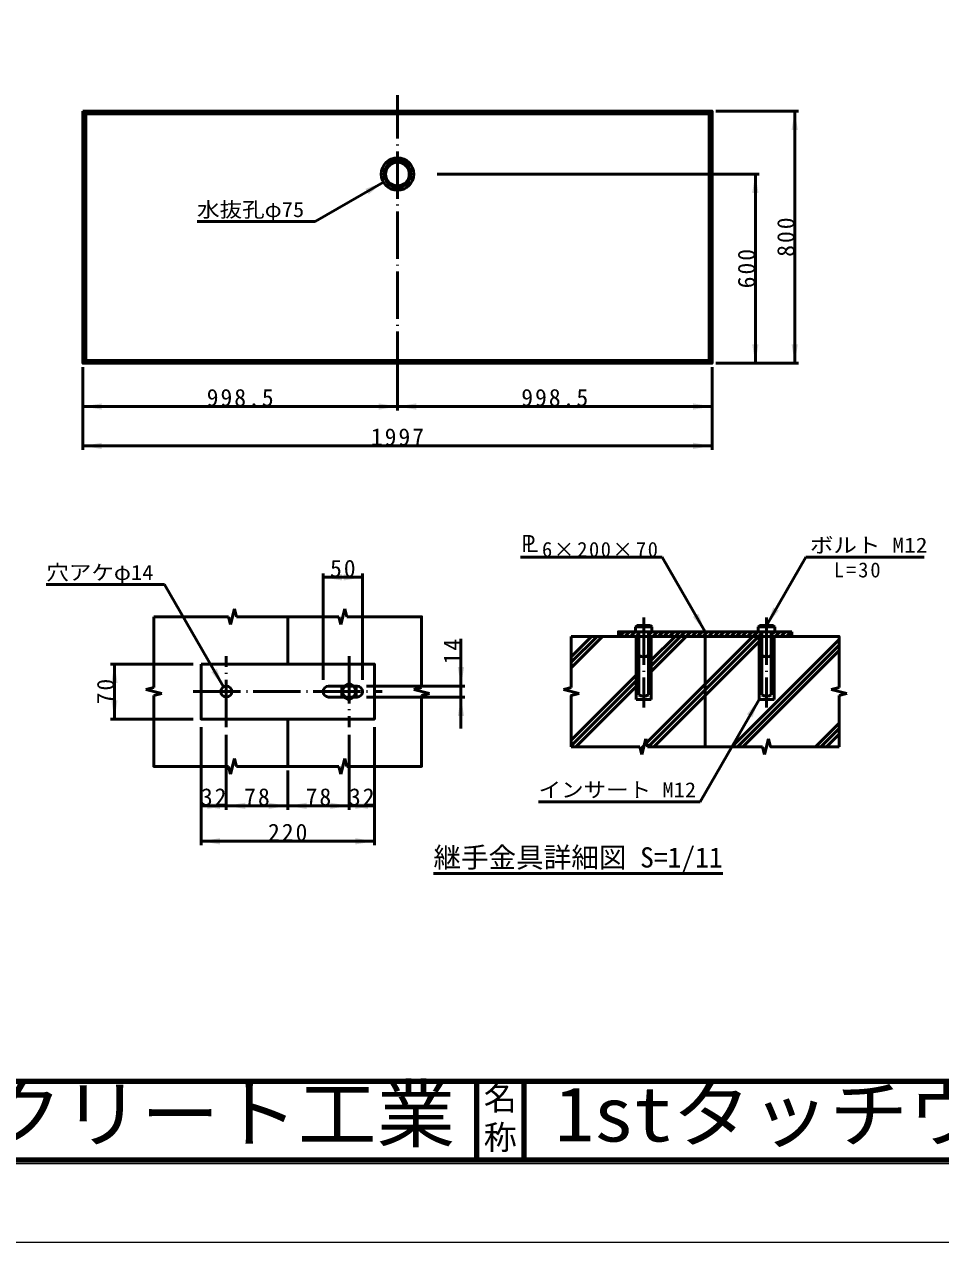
# Model space of a CAD drawing. Units: millimetres, scale not verified, with parts at other scales. Extents: x -2102 to 2102, y -1485 to 1485.
# Drawn here: x -1127 to 37, y -1485 to 61 of the extents above; entities that cross this region are included whole.
import ezdxf
from ezdxf.enums import TextEntityAlignment as Align

# ---------------------------------------------------------------- set-up
doc = ezdxf.new("R2010")
doc.units = ezdxf.units.MM
doc.header["$LTSCALE"] = 5
doc.linetypes.add('DASHED', pattern=[7.5, 6, -1.5])
doc.linetypes.add('LONG_DASHED_DOTTED', pattern=[15.25, 12, -1.5, 0.25, -1.5])
doc.layers.add('0-0_V-nasSTD', color=7, linetype='Continuous', lineweight=50)
doc.layers.add('0-1_0', color=7, linetype='Continuous', lineweight=100)
doc.styles.add('ＭＳ ゴシック', font='')
doc.styles.get('ＭＳ ゴシック').set_extended_font_data('MS Gothic')

msp = doc.modelspace()

# ---------------------------------------------------------------- linework, layer by layer
at = {"layer": '0-0_V-nasSTD', "linetype": 'LONG_DASHED_DOTTED'}
for p, q in [((-653.025, -388.813), (-653.025, -28.813)), ((-340.381, -691.618), (-340.381, -805.618)), ((-184.381, -691.618), (-184.381, -805.618)), ((-870.381, -830.618), (-870.381, -740.618)), ((-714.381, -740.618), (-714.381, -830.618)), ((-912.381, -785.618), (-672.381, -785.618))]:
    msp.add_line(p, q, dxfattribs=at)
at = {"layer": '0-0_V-nasSTD'}
for p, q in [((-1052.425, -48.813), (-1048.825, -52.413)), ((-1048.825, -52.413), (-1048.825, -365.213)), ((-257.225, -52.413), (-1048.825, -52.413)), ((-257.225, -52.413), (-253.625, -48.813)), ((-257.225, -365.213), (-257.225, -52.413)), ((-143.625, -48.813), (-248.625, -48.813)), ((-148.625, -48.813), (-148.625, -368.813)), ((-757.468, -189.113), (-670.865, -139.113)), ((-193.625, -128.813), (-602.625, -128.813)), ((-198.625, -128.813), (-198.625, -368.813)), ((-907.468, -189.113), (-757.468, -189.113)), ((-1048.825, -365.213), (-1052.425, -368.813)), ((-1048.825, -365.213), (-257.225, -365.213)), ((-257.225, -365.213), (-253.625, -368.813)), ((-143.625, -368.813), (-248.625, -368.813)), ((-1052.425, -373.813), (-1052.425, -478.813)), ((-653.025, -373.813), (-653.025, -428.813)), ((-253.625, -373.813), (-253.625, -478.813)), ((-1052.425, -423.813), (-653.025, -423.813)), ((-653.025, -423.813), (-253.625, -423.813)), ((-1052.425, -473.813), (-253.625, -473.813)), ((-496.999, -615.015), (-316.999, -615.015)), ((-316.999, -615.015), (-262.381, -709.618)), ((-134.381, -615.015), (-184.381, -701.618)), ((-134.381, -615.015), (15.619, -615.015)), ((-747.381, -635.618), (-747.381, -770.618)), ((-747.381, -640.618), (-697.381, -640.618)), ((-697.381, -635.618), (-697.381, -770.618)), ((-1098.881, -649.652), (-948.881, -649.652)), ((-873.881, -779.555), (-948.881, -649.652)), ((-962.381, -690.618), (-867.381, -690.618)), ((-962.381, -780.618), (-962.381, -690.618)), ((-867.381, -690.618), (-864.881, -700.618)), ((-859.881, -680.618), (-864.881, -700.618)), ((-859.881, -680.618), (-857.381, -690.618)), ((-857.381, -690.618), (-727.381, -690.618)), ((-792.381, -690.618), (-792.381, -750.618)), ((-727.381, -690.618), (-724.881, -700.618)), ((-719.881, -680.618), (-724.881, -700.618)), ((-719.881, -680.618), (-717.381, -690.618)), ((-371.321, -715.618), (-365.321, -709.618)), ((-364.25, -715.618), (-358.25, -709.618)), ((-357.179, -715.618), (-351.179, -709.618)), ((-348.881, -701.618), (-350.881, -703.618)), ((-329.881, -703.618), (-350.881, -703.618)), ((-331.881, -701.618), (-348.881, -701.618)), ((-346.381, -739.618), (-346.381, -709.618)), ((-329.966, -709.618), (-334.381, -714.032)), ((-334.381, -709.618), (-334.381, -739.618)), ((-331.881, -701.618), (-329.881, -703.618)), ((-328.895, -715.618), (-322.895, -709.618)), ((-321.824, -715.618), (-315.824, -709.618)), ((-314.753, -715.618), (-308.753, -709.618)), ((-307.682, -715.618), (-301.682, -709.618)), ((-300.611, -715.618), (-294.611, -709.618)), ((-293.54, -715.618), (-287.54, -709.618)), ((-286.469, -715.618), (-280.469, -709.618)), ((-279.397, -715.618), (-273.397, -709.618)), ((-272.326, -715.618), (-266.326, -709.618)), ((-259.255, -709.618), (-262.381, -712.743)), ((-258.184, -715.618), (-252.184, -709.618)), ((-251.113, -715.618), (-245.113, -709.618)), ((-244.042, -715.618), (-238.042, -709.618)), ((-236.971, -715.618), (-230.971, -709.618)), ((-229.9, -715.618), (-223.9, -709.618)), ((-222.829, -715.618), (-216.829, -709.618)), ((-215.758, -715.618), (-209.758, -709.618)), ((-208.687, -715.618), (-202.687, -709.618)), ((-201.616, -715.618), (-195.616, -709.618)), ((-192.881, -701.618), (-194.881, -703.618)), ((-173.881, -703.618), (-194.881, -703.618)), ((-175.881, -701.618), (-192.881, -701.618)), ((-190.381, -739.618), (-190.381, -709.618)), ((-174.402, -709.618), (-178.381, -713.596)), ((-178.381, -709.618), (-178.381, -739.618)), ((-175.881, -701.618), (-173.881, -703.618)), ((-173.331, -715.618), (-167.331, -709.618)), ((-166.26, -715.618), (-160.26, -709.618)), ((-159.189, -715.618), (-153.189, -709.618)), ((-152.381, -709.618), (-152.381, -715.618)), ((-572.381, -778.618), (-572.381, -718.618)), ((-432.381, -715.618), (-432.381, -780.618)), ((-406.677, -715.618), (-432.381, -741.322)), ((-399.606, -715.618), (-432.381, -748.393)), ((-392.535, -715.618), (-432.381, -755.464)), ((-350.108, -715.618), (-346.381, -711.89)), ((-349.881, -795.618), (-349.881, -715.618)), ((-201.616, -715.618), (-336.628, -850.63)), ((-194.545, -715.618), (-334.545, -855.618)), ((-330.881, -795.618), (-330.881, -715.618)), ((-300.611, -715.618), (-330.881, -745.888)), ((-293.54, -715.618), (-330.881, -752.959)), ((-286.469, -715.618), (-330.881, -760.03)), ((-327.474, -855.618), (-193.881, -722.025)), ((-265.255, -715.618), (-262.381, -712.743)), ((-262.381, -715.618), (-262.381, -855.618)), ((-228.479, -855.618), (-92.381, -719.52)), ((-221.408, -855.618), (-92.381, -726.591)), ((-194.545, -715.618), (-190.381, -711.454)), ((-193.881, -795.618), (-193.881, -715.618)), ((-174.881, -795.618), (-174.881, -715.618)), ((-346.381, -789.618), (-346.381, -739.618)), ((-334.381, -789.618), (-334.381, -739.618)), ((-214.336, -855.618), (-92.381, -733.662)), ((-190.381, -789.618), (-190.381, -739.618)), ((-178.381, -789.618), (-178.381, -739.618)), ((-1017.381, -750.618), (-912.381, -750.618)), ((-1012.381, -820.618), (-1012.381, -750.618)), ((-370.611, -785.618), (-349.881, -764.888)), ((-363.54, -785.618), (-349.881, -771.959)), ((-972.381, -783.118), (-962.381, -780.618)), ((-972.381, -783.118), (-952.381, -788.118)), ((-962.381, -790.618), (-952.381, -788.118)), ((-740.381, -778.618), (-720.443, -778.618)), ((-708.318, -778.618), (-704.381, -778.618)), ((-567.381, -778.618), (-692.381, -778.618)), ((-632.381, -783.118), (-622.381, -780.618)), ((-632.381, -783.118), (-612.381, -788.118)), ((-622.381, -790.618), (-612.381, -788.118)), ((-572.381, -792.618), (-572.381, -778.618)), ((-442.381, -783.118), (-432.381, -780.618)), ((-442.381, -783.118), (-422.381, -788.118)), ((-370.611, -785.618), (-432.381, -847.388)), ((-363.54, -785.618), (-432.381, -854.459)), ((-432.381, -790.618), (-422.381, -788.118)), ((-356.469, -785.618), (-426.469, -855.618)), ((-356.469, -785.618), (-349.881, -779.03)), ((-102.381, -783.118), (-92.381, -780.618)), ((-102.381, -783.118), (-82.381, -788.118)), ((-92.381, -790.618), (-82.381, -788.118)), ((-83.469, -788.39), (-83.034, -787.954)), ((-720.443, -792.618), (-740.381, -792.618)), ((-704.381, -792.618), (-708.318, -792.618)), ((-567.381, -792.618), (-692.381, -792.618)), ((-572.381, -832.618), (-572.381, -792.618)), ((-432.112, -790.55), (-432.381, -790.819)), ((-432.381, -790.618), (-432.381, -855.618)), ((-330.881, -795.618), (-349.881, -795.618)), ((-268.881, -925.521), (-193.881, -795.618)), ((-174.881, -795.618), (-193.881, -795.618)), ((-92.381, -790.618), (-92.381, -855.618)), ((-1017.381, -820.618), (-912.381, -820.618)), ((-902.381, -830.618), (-902.381, -980.618)), ((-792.381, -820.618), (-792.381, -880.618)), ((-682.381, -830.618), (-682.381, -980.618)), ((-122.413, -855.618), (-92.381, -825.586)), ((-115.342, -855.618), (-92.381, -832.657)), ((-870.381, -840.618), (-870.381, -935.618)), ((-714.381, -840.618), (-714.381, -935.618)), ((-337.881, -845.618), (-342.881, -865.618)), ((-337.881, -845.618), (-335.381, -855.618)), ((-181.881, -845.618), (-186.881, -865.618)), ((-108.27, -855.618), (-92.381, -839.728)), ((-432.381, -855.618), (-345.381, -855.618)), ((-345.381, -855.618), (-342.881, -865.618)), ((-344.628, -858.63), (-339.969, -853.971)), ((-335.381, -855.618), (-189.381, -855.618)), ((-189.381, -855.618), (-186.881, -865.618)), ((-867.381, -880.618), (-864.881, -890.618)), ((-859.881, -870.618), (-864.881, -890.618)), ((-859.881, -870.618), (-857.381, -880.618)), ((-727.381, -880.618), (-857.381, -880.618)), ((-727.381, -880.618), (-724.881, -890.618)), ((-719.881, -870.618), (-724.881, -890.618)), ((-719.881, -870.618), (-717.381, -880.618)), ((-792.381, -885.618), (-792.381, -935.618)), ((-268.881, -925.521), (-473.881, -925.521)), ((-902.381, -930.618), (-870.381, -930.618)), ((-870.381, -930.618), (-792.381, -930.618)), ((-792.381, -930.618), (-714.381, -930.618)), ((-682.381, -930.618), (-714.381, -930.618)), ((-902.381, -975.618), (-682.381, -975.618)), ((-607.38, -1016.645), (-239.88, -1016.645))]:
    msp.add_line(p, q, dxfattribs=at)
at = {"layer": '0-0_V-nasSTD', "linetype": 'DASHED'}
for p, q in [((-720.443, -778.618), (-708.318, -778.618)), ((-708.318, -792.618), (-720.443, -792.618))]:
    msp.add_line(p, q, dxfattribs=at)
at = {"layer": '0-0_V-nasSTD', "lineweight": 100}
for p, q in [((-552.5, -1280), (-552.5, -1380)), ((-492.5, -1280), (-492.5, -1380)), ((-1997.5, -1380), (1997.5, -1380))]:
    msp.add_line(p, q, dxfattribs=at)
at = {"layer": '0-0_V-nasSTD', "lineweight": 18}
for points in [[(-2102.5, -1485), (-2102.5, 1485), (2102.5, 1485), (2102.5, -1485)], [(-2002.5, -1385), (-2002.5, 1385), (2002.5, 1385), (2002.5, -1385)]]:
    msp.add_lwpolyline(points, close=True, dxfattribs=at)
at = {"layer": '0-0_V-nasSTD'}
for points in [[(-1052.425, -48.813), (-1052.425, -368.813), (-253.625, -368.813), (-253.625, -48.813)], [(-902.381, -750.618), (-902.381, -820.618), (-682.381, -820.618), (-682.381, -750.618)]]:
    msp.add_lwpolyline(points, close=True, dxfattribs=at)
for points in [[(-717.381, -690.618), (-622.381, -690.618), (-622.381, -780.618)], [(-152.381, -709.618), (-372.381, -709.618), (-372.381, -715.618)], [(-350.881, -703.618), (-350.881, -709.618), (-329.881, -709.618), (-329.881, -703.618)], [(-194.881, -703.618), (-194.881, -709.618), (-173.881, -709.618), (-173.881, -703.618)], [(-92.381, -780.618), (-92.381, -715.618), (-432.381, -715.618)], [(-723.474, -780.368), (-714.381, -775.118), (-705.287, -780.368), (-705.287, -790.868)], [(-705.287, -790.868), (-714.381, -796.118), (-723.474, -790.868), (-723.474, -780.368)], [(-867.381, -880.618), (-962.381, -880.618), (-962.381, -790.618)], [(-622.381, -790.618), (-622.381, -880.618), (-717.381, -880.618)], [(-181.881, -845.618), (-179.381, -855.618), (-92.381, -855.618)]]:
    msp.add_lwpolyline(points, dxfattribs=at)
for centre, radius in [((-653.025, -128.813), 20.6), ((-653.025, -128.813), 17), ((-653.025, -128.813), 15), ((-870.381, -785.618), 7), ((-714.381, -785.618), 8.5)]:
    msp.add_circle(centre, radius, dxfattribs=at)
for centre, radius, start, end in [((-340.381, -730.18), 28.562, 68.4314, 111.5686), ((-184.381, -730.18), 28.562, 68.4314, 111.5686), ((-340.381, -731.618), 10, 233.1301, 306.8699), ((-184.381, -731.618), 10, 233.1301, 306.8699), ((-740.381, -785.618), 7, 90, 270), ((-704.381, -785.618), 7, 270, 90), ((-340.381, -781.618), 10, 233.1301, 306.8699), ((-184.381, -781.618), 10, 233.1301, 306.8699)]:
    msp.add_arc(centre, radius, start, end, dxfattribs=at)
for points in [[(-152.625, -72.813), (-148.625, -72.813), (-148.625, -48.813)], [(-148.625, -72.813), (-148.625, -48.813), (-144.625, -72.813)], [(-693.65, -147.649), (-691.65, -151.113), (-670.865, -139.113)], [(-691.65, -151.113), (-689.65, -154.577), (-670.865, -139.113)], [(-202.625, -152.813), (-198.625, -152.813), (-198.625, -128.813)], [(-198.625, -152.813), (-198.625, -128.813), (-194.625, -152.813)], [(-202.625, -344.813), (-198.625, -368.813), (-198.625, -344.813)], [(-198.625, -368.813), (-198.625, -344.813), (-194.625, -344.813)], [(-152.625, -344.813), (-148.625, -368.813), (-148.625, -344.813)], [(-148.625, -368.813), (-148.625, -344.813), (-144.625, -344.813)], [(-1052.425, -423.813), (-1028.425, -423.813), (-1028.425, -419.813)], [(-1052.425, -423.813), (-1028.425, -427.813), (-1028.425, -423.813)], [(-677.025, -423.813), (-677.025, -419.813), (-653.025, -423.813)], [(-677.025, -427.813), (-677.025, -423.813), (-653.025, -423.813)], [(-653.025, -423.813), (-629.025, -423.813), (-629.025, -419.813)], [(-653.025, -423.813), (-629.025, -427.813), (-629.025, -423.813)], [(-277.625, -423.813), (-277.625, -419.813), (-253.625, -423.813)], [(-277.625, -427.813), (-277.625, -423.813), (-253.625, -423.813)], [(-1052.425, -473.813), (-1028.425, -473.813), (-1028.425, -469.813)], [(-1052.425, -473.813), (-1028.425, -477.813), (-1028.425, -473.813)], [(-277.625, -473.813), (-277.625, -469.813), (-253.625, -473.813)], [(-277.625, -477.813), (-277.625, -473.813), (-253.625, -473.813)], [(-747.381, -640.618), (-723.381, -640.618), (-723.381, -636.618)], [(-747.381, -640.618), (-723.381, -644.618), (-723.381, -640.618)], [(-721.381, -640.618), (-721.381, -636.618), (-697.381, -640.618)], [(-721.381, -644.618), (-721.381, -640.618), (-697.381, -640.618)], [(-184.381, -701.618), (-175.845, -678.833), (-172.381, -680.833)], [(-277.845, -690.833), (-274.381, -688.833), (-262.381, -709.618)], [(-274.381, -688.833), (-270.916, -686.833), (-262.381, -709.618)], [(-184.381, -701.618), (-172.381, -680.833), (-168.916, -682.833)], [(-1016.381, -774.618), (-1012.381, -774.618), (-1012.381, -750.618)], [(-1012.381, -774.618), (-1012.381, -750.618), (-1008.381, -774.618)], [(-885.881, -758.771), (-882.416, -756.771), (-873.881, -779.555)], [(-576.381, -754.618), (-572.381, -778.618), (-572.381, -754.618)], [(-572.381, -778.618), (-572.381, -754.618), (-568.381, -754.618)], [(-889.345, -760.771), (-885.881, -758.771), (-873.881, -779.555)], [(-1016.381, -796.618), (-1012.381, -820.618), (-1012.381, -796.618)], [(-1012.381, -820.618), (-1012.381, -796.618), (-1008.381, -796.618)], [(-576.381, -816.618), (-572.381, -816.618), (-572.381, -792.618)], [(-572.381, -816.618), (-572.381, -792.618), (-568.381, -816.618)], [(-209.345, -814.402), (-205.881, -816.402), (-193.881, -795.618)], [(-205.881, -816.402), (-202.416, -818.402), (-193.881, -795.618)], [(-902.381, -930.618), (-878.381, -930.618), (-878.381, -926.618)], [(-894.381, -930.618), (-894.381, -926.618), (-870.381, -930.618)], [(-870.381, -930.618), (-846.381, -930.618), (-846.381, -926.618)], [(-816.381, -930.618), (-816.381, -926.618), (-792.381, -930.618)], [(-792.381, -930.618), (-768.381, -930.618), (-768.381, -926.618)], [(-738.381, -930.618), (-738.381, -926.618), (-714.381, -930.618)], [(-714.381, -930.618), (-690.381, -930.618), (-690.381, -926.618)], [(-706.381, -930.618), (-706.381, -926.618), (-682.381, -930.618)], [(-902.381, -930.618), (-878.381, -934.618), (-878.381, -930.618)], [(-894.381, -934.618), (-894.381, -930.618), (-870.381, -930.618)], [(-870.381, -930.618), (-846.381, -934.618), (-846.381, -930.618)], [(-816.381, -934.618), (-816.381, -930.618), (-792.381, -930.618)], [(-792.381, -930.618), (-768.381, -934.618), (-768.381, -930.618)], [(-738.381, -934.618), (-738.381, -930.618), (-714.381, -930.618)], [(-714.381, -930.618), (-690.381, -934.618), (-690.381, -930.618)], [(-706.381, -934.618), (-706.381, -930.618), (-682.381, -930.618)], [(-902.381, -975.618), (-878.381, -975.618), (-878.381, -971.618)], [(-706.381, -975.618), (-706.381, -971.618), (-682.381, -975.618)], [(-902.381, -975.618), (-878.381, -979.618), (-878.381, -975.618)], [(-706.381, -979.618), (-706.381, -975.618), (-682.381, -975.618)]]:
    msp.add_solid(points, dxfattribs=at)
at = {"layer": '0-1_0'}
msp.add_line((-1997.5, -1280), (1997.5, -1280), dxfattribs=at)

# ---------------------------------------------------------------- texts
at = {"layer": '0-0_V-nasSTD', "style": 'ＭＳ ゴシック'}
for s, height, width, p in [('水抜孔φ75', 19.06, 1.1, (-907.468, -189.113)), ('Ｐ', 21.63, 0.9, (-500.122, -615.015)), ('Ｌ', 21.63, 0.9, (-495.499, -615.015)), ('ボルト M12', 19.06, 1.15, (-129.381, -615.015)), ('穴アケφ14', 19.06, 1.1, (-1098.881, -649.652)), ('インサート M12', 19.06, 1.1, (-473.881, -925.521)), ('(株)船生コンクリート工業', 69.65, 1.05, (-1776.5, -1377.45)), ('1stタッチウォールＦ型', 69.65, 1.05, (-453.25, -1377.53))]:
    msp.add_text(s, height=height, dxfattribs=dict(at, width=width)).set_placement(p, align=Align.BOTTOM_LEFT)
for s, height, p in [('継手金具詳細図 S=1/11', 25.66, (-607.38, -1016.645)), ('名', 30.79, (-543.518, -1326.001)), ('称', 30.79, (-543.524, -1375.99))]:
    msp.add_text(s, height=height, dxfattribs=at).set_placement(p, align=Align.BOTTOM_LEFT)
at = {"layer": '0-0_V-nasSTD', "char_height": 21.99, "attachment_point": 7, "rotation": 90, "style": 'ＭＳ ゴシック'}
for s, insert in [('\\T1.17;800', (-148.625, -233.813)), ('\\T1.17;600', (-198.625, -273.813)), ('\\T1.17;14', (-572.381, -751.118)), ('\\T1.17;70', (-1012.381, -801.868))]:
    msp.add_mtext(s, dxfattribs=dict(at, insert=insert))
at = {"layer": '0-0_V-nasSTD', "attachment_point": 7, "style": 'ＭＳ ゴシック'}
for s, insert, char_height in [('\\T1.17;998.5', (-895.225, -423.813), 21.99), ('\\T1.17;998.5', (-495.825, -423.813), 21.99), ('\\T1.17;1997', (-686.775, -473.813), 21.99), ('\\T1.15;6×200×70', (-469.499, -615.015), 19.06), ('\\T1.17;50', (-738.631, -640.618), 21.99), ('\\T1.19;L=30', (-98.911, -641.015), 19.06), ('\\T1.17;32', (-902.631, -930.618), 21.99), ('\\T1.17;78', (-847.631, -930.618), 21.99), ('\\T1.17;78', (-769.631, -930.618), 21.99), ('\\T1.17;32', (-714.631, -930.618), 21.99), ('\\T1.17;220', (-817.381, -975.618), 21.99)]:
    msp.add_mtext(s, dxfattribs=dict(at, insert=insert, char_height=char_height))

doc.saveas('drawing.dxf')
